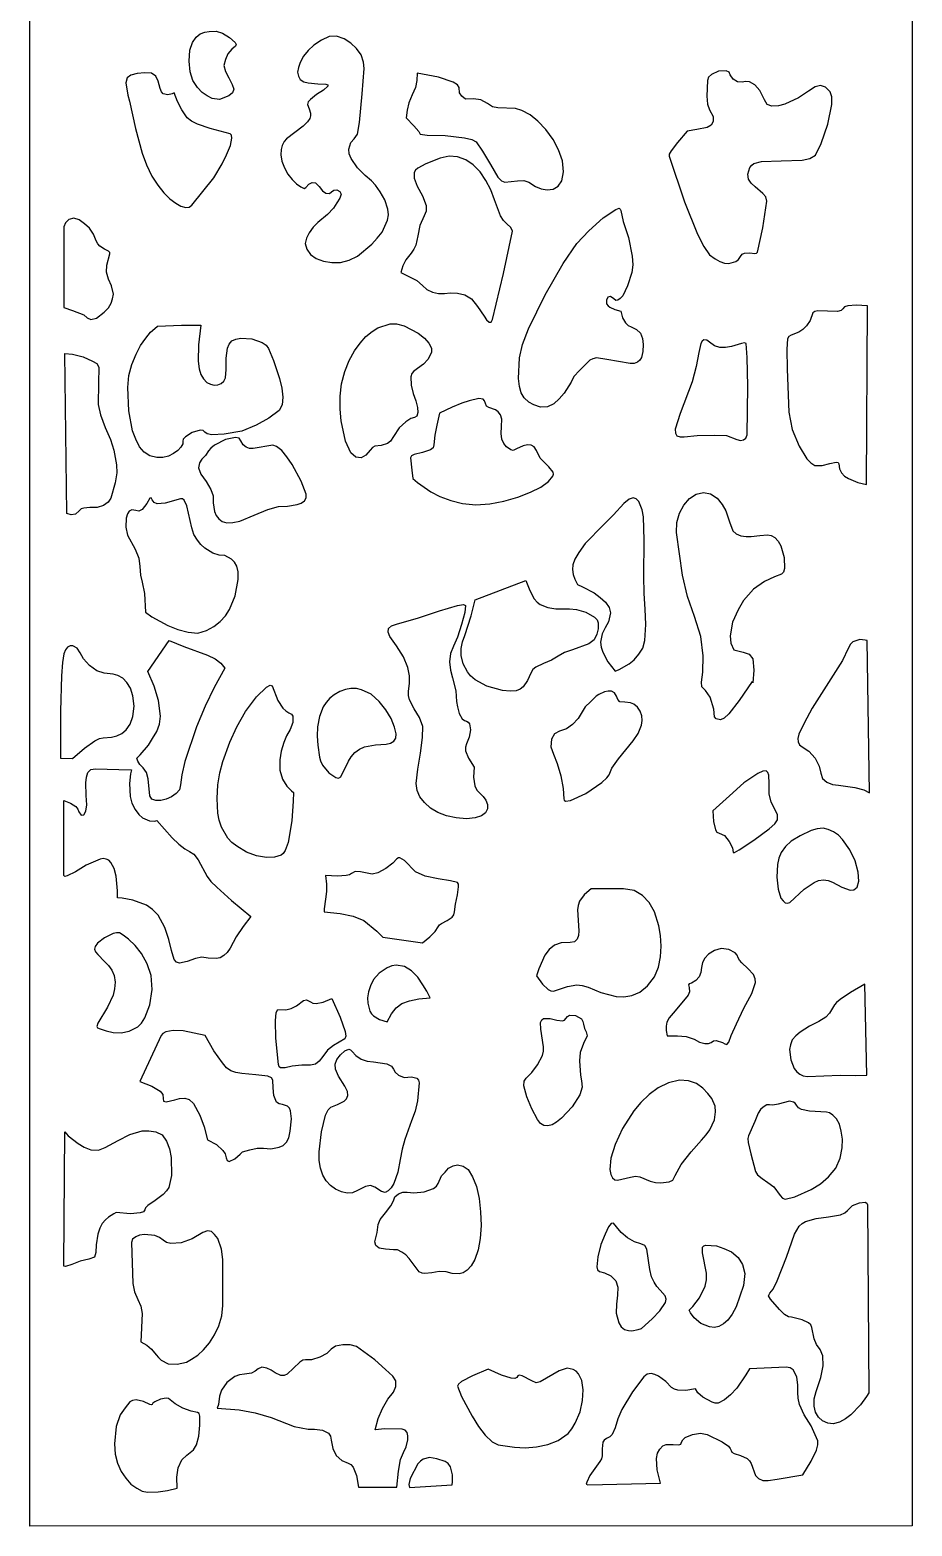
# Model space of a CAD drawing. Extents: x 2.77 to 3.61, y 2.85 to 5.4.
# Drawn here: x 2.766 to 3.609, y 2.846 to 4.277 of the extents above; entities that cross this region are included whole.
import ezdxf

# ---------------------------------------------------------------- set-up
doc = ezdxf.new("R2010")
doc.units = 0
doc.layers.get('0').update_dxf_attribs({"linetype": 'CONTINUOUS'})

msp = doc.modelspace()

# ---------------------------------------------------------------- linework, layer by layer
at = {"color": 142}
for points in [[(3.6091, 2.84619), (2.7659, 2.84603), (2.7659, 5.40397), (3.6091, 5.40397), (3.6091, 2.84619)], [(2.9471, 4.21029), (2.93994, 4.21121), (2.93528, 4.21349), (2.93067, 4.21669), (2.92594, 4.22151), (2.92165, 4.22831), (2.91917, 4.23665), (2.91824, 4.2469), (2.91883, 4.25722), (2.92133, 4.2646), (2.92475, 4.26975), (2.92876, 4.27294), (2.93317, 4.27458), (2.93718, 4.27522), (2.94396, 4.27556), (2.94988, 4.2736), (2.95671, 4.26942), (2.96197, 4.2646), (2.96289, 4.26269), (2.96229, 4.26107), (2.95888, 4.25814), (2.95514, 4.25369), (2.95269, 4.24854), (2.95139, 4.24274), (2.95296, 4.23699), (2.95611, 4.23085), (2.95921, 4.22439), (2.96072, 4.21994), (2.95947, 4.21636), (2.95611, 4.21349), (2.9471, 4.21029)], [(3.05593, 4.10612), (3.0504, 4.10032), (3.04107, 4.09256), (3.03674, 4.08811), (3.03267, 4.08263), (3.03022, 4.07747), (3.02897, 4.07232), (3.03054, 4.06717), (3.03396, 4.06207), (3.0395, 4.05821), (3.04665, 4.05561), (3.05442, 4.05431), (3.06282, 4.05431), (3.07118, 4.05658), (3.07894, 4.06044), (3.09261, 4.07167), (3.09782, 4.07747), (3.10249, 4.08328), (3.10775, 4.09483), (3.10872, 4.09999), (3.10807, 4.10514), (3.10499, 4.11415), (3.10064, 4.12185), (3.09631, 4.12825), (3.09229, 4.13249), (3.08637, 4.13758), (3.07894, 4.14469), (3.07303, 4.15365), (3.07118, 4.15821), (3.07086, 4.16271), (3.07275, 4.16911), (3.07585, 4.17264), (3.07894, 4.17714), (3.08078, 4.1881), (3.08356, 4.21544), (3.08544, 4.23986), (3.08479, 4.24593), (3.08236, 4.25271), (3.07796, 4.25885), (3.07275, 4.26394), (3.06625, 4.26818), (3.05903, 4.27072), (3.05192, 4.2704), (3.04449, 4.26687), (3.03737, 4.26204), (3.03174, 4.25689), (3.02746, 4.25142), (3.02436, 4.24567), (3.02246, 4.24083), (3.02154, 4.23633), (3.02246, 4.23247), (3.02436, 4.22922), (3.02772, 4.227), (3.03174, 4.22601), (3.04107, 4.22504), (3.04883, 4.22478), (3.05067, 4.22407), (3.05067, 4.22282), (3.04665, 4.21897), (3.03982, 4.21479), (3.03396, 4.21029), (3.03174, 4.20801), (3.03114, 4.20546), (3.03267, 4.20128), (3.03424, 4.1971), (3.03424, 4.1945), (3.03331, 4.19194), (3.03114, 4.18875), (3.02713, 4.18457), (3.01129, 4.17264), (3.00879, 4.17008), (3.00694, 4.16624), (3.00603, 4.16238), (3.00569, 4.15722), (3.00663, 4.1511), (3.00911, 4.14469), (3.01253, 4.13889), (3.01654, 4.13374), (3.02061, 4.12956), (3.02496, 4.12668), (3.02806, 4.12506), (3.02957, 4.12603), (3.03239, 4.12924), (3.03581, 4.13086), (3.0389, 4.13053), (3.04232, 4.12701), (3.04542, 4.12283), (3.04883, 4.12056), (3.05225, 4.12022), (3.0541, 4.12185), (3.05632, 4.12343), (3.05935, 4.12375), (3.06213, 4.12218), (3.06342, 4.11957), (3.06213, 4.11572), (3.05935, 4.11122), (3.05593, 4.10612)], [(2.86111, 4.20865), (2.86669, 4.18229), (2.87321, 4.15886), (2.87722, 4.14757), (2.88254, 4.13693), (2.88813, 4.12825), (2.89404, 4.12088), (2.89958, 4.11507), (2.90522, 4.11094), (2.91015, 4.10801), (2.91482, 4.10672), (2.91824, 4.10704), (2.92074, 4.109), (2.94179, 4.13536), (2.9496, 4.14854), (2.95389, 4.15722), (2.95763, 4.16624), (2.95888, 4.17329), (2.95856, 4.17589), (2.95731, 4.17746), (2.93804, 4.18229), (2.92594, 4.18647), (2.92042, 4.18935), (2.91635, 4.1926), (2.91108, 4.20031), (2.90707, 4.20833), (2.90365, 4.21636), (2.90181, 4.21544), (2.89779, 4.21446), (2.89339, 4.21571), (2.89154, 4.21733), (2.89031, 4.22054), (2.88846, 4.22765), (2.88629, 4.23247), (2.88222, 4.23535), (2.87571, 4.23568), (2.86828, 4.23503), (2.86242, 4.2334), (2.859, 4.23085), (2.85769, 4.22601), (2.8596, 4.21414), (2.86111, 4.20865)], [(3.13878, 4.17686), (3.14561, 4.17617), (3.16265, 4.17557), (3.18132, 4.17361), (3.18842, 4.17204), (3.19249, 4.16976), (3.19862, 4.16075), (3.20611, 4.14789), (3.21326, 4.13601), (3.21669, 4.13249), (3.21978, 4.13118), (3.23188, 4.13249), (3.23807, 4.13276), (3.24274, 4.13118), (3.24924, 4.12701), (3.2545, 4.12472), (3.26036, 4.12375), (3.266, 4.1244), (3.27094, 4.12728), (3.27436, 4.13249), (3.27588, 4.14085), (3.27501, 4.15142), (3.27126, 4.16206), (3.266, 4.17204), (3.25917, 4.18132), (3.25142, 4.18935), (3.24393, 4.19547), (3.23622, 4.19965), (3.22999, 4.20161), (3.21326, 4.20226), (3.20796, 4.20318), (3.20335, 4.20638), (3.19683, 4.20996), (3.19, 4.21089), (3.18218, 4.21061), (3.17882, 4.21317), (3.17665, 4.21636), (3.17632, 4.22151), (3.17475, 4.22407), (3.17046, 4.22667), (3.15647, 4.2315), (3.13601, 4.23535), (3.13569, 4.22831), (3.1345, 4.22151), (3.13135, 4.21446), (3.12793, 4.20703), (3.12636, 4.19997), (3.12543, 4.1926), (3.13286, 4.18485), (3.13758, 4.17942), (3.13878, 4.17686)], [(3.37701, 4.15593), (3.39165, 4.11219), (3.40408, 4.08132), (3.40994, 4.06944), (3.41553, 4.06174), (3.42079, 4.05783), (3.4254, 4.05528), (3.42979, 4.05371), (3.43381, 4.05339), (3.44065, 4.05528), (3.44314, 4.05724), (3.44499, 4.06011), (3.44683, 4.06233), (3.44906, 4.06332), (3.454, 4.06364), (3.45865, 4.06304), (3.4605, 4.06332), (3.46143, 4.06429), (3.46642, 4.08746), (3.47043, 4.11285), (3.46918, 4.11703), (3.46642, 4.12022), (3.45899, 4.12668), (3.45518, 4.13021), (3.45275, 4.13406), (3.45215, 4.13889), (3.454, 4.14501), (3.45583, 4.14725), (3.45801, 4.14887), (3.46517, 4.15076), (3.48406, 4.15142), (3.5039, 4.15207), (3.51139, 4.15365), (3.51693, 4.1569), (3.52225, 4.16813), (3.52843, 4.18647), (3.53244, 4.20546), (3.53244, 4.21283), (3.53093, 4.21733), (3.52626, 4.22185), (3.5216, 4.22347), (3.5166, 4.22217), (3.5101, 4.21799), (3.50049, 4.21186), (3.48747, 4.20578), (3.48128, 4.20415), (3.4751, 4.20383), (3.47071, 4.20546), (3.46793, 4.20996), (3.4636, 4.21864), (3.45865, 4.22407), (3.45367, 4.227), (3.44997, 4.22732), (3.44656, 4.22667), (3.44217, 4.227), (3.43815, 4.22954), (3.43533, 4.23372), (3.43414, 4.23633), (3.43132, 4.23757), (3.42421, 4.23725), (3.41737, 4.23406), (3.41461, 4.2315), (3.41368, 4.22831), (3.41303, 4.21317), (3.41368, 4.20578), (3.41553, 4.20031), (3.41889, 4.1939), (3.41889, 4.18907), (3.4171, 4.18549), (3.41336, 4.18326), (3.40343, 4.18132), (3.39415, 4.17974), (3.38482, 4.16911), (3.3789, 4.16108), (3.37701, 4.15788), (3.37701, 4.15593)], [(3.1205, 4.04465), (3.12885, 4.04053), (3.13569, 4.03694), (3.141, 4.03244), (3.14529, 4.0286), (3.15061, 4.02604), (3.15647, 4.02474), (3.16206, 4.02474), (3.16764, 4.02539), (3.17449, 4.02507), (3.18158, 4.02349), (3.18782, 4.01964), (3.19368, 4.01221), (3.19993, 4.00288), (3.20242, 3.99935), (3.20486, 3.99713), (3.20676, 3.99713), (3.20796, 3.99968), (3.21853, 4.04372), (3.22721, 4.08421), (3.22569, 4.08778), (3.22163, 4.09131), (3.21853, 4.09451), (3.21576, 4.09901), (3.20985, 4.11415), (3.20643, 4.12375), (3.20176, 4.13276), (3.19618, 4.14085), (3.18967, 4.14757), (3.18251, 4.1524), (3.17475, 4.15528), (3.16672, 4.15593), (3.15804, 4.15403), (3.14438, 4.14854), (3.13661, 4.14437), (3.1345, 4.14242), (3.13319, 4.14046), (3.13319, 4.13504), (3.13601, 4.12728), (3.14128, 4.118), (3.14469, 4.10867), (3.14469, 4.10351), (3.14279, 4.09901), (3.13851, 4.08968), (3.13661, 4.07975), (3.13476, 4.07075), (3.13286, 4.06689), (3.13037, 4.06332), (3.12517, 4.05692), (3.12235, 4.05111), (3.1205, 4.04465)], [(3.28581, 3.94536), (3.28336, 3.93989), (3.27653, 3.92925), (3.27186, 3.92378), (3.2666, 3.919), (3.26074, 3.91639), (3.25385, 3.91607), (3.24767, 3.91803), (3.24274, 3.92057), (3.23839, 3.92475), (3.23557, 3.92958), (3.23372, 3.93571), (3.23281, 3.94342), (3.23372, 3.963), (3.23682, 3.97586), (3.2424, 3.991), (3.25825, 4.02349), (3.27561, 4.05339), (3.28863, 4.07232), (3.30012, 4.08458), (3.31375, 4.09711), (3.3259, 4.10482), (3.32926, 4.10612), (3.33018, 4.10514), (3.33083, 4.10385), (3.33301, 4.09353), (3.33794, 4.07813), (3.34169, 4.06044), (3.34233, 4.05208), (3.34136, 4.04465), (3.33703, 4.03185), (3.33268, 4.02251), (3.33018, 4.01992), (3.32801, 4.01828), (3.3259, 4.01801), (3.324, 4.01964), (3.3209, 4.02186), (3.31842, 4.02121), (3.31689, 4.01828), (3.31717, 4.01481), (3.31868, 4.01286), (3.32026, 4.01156), (3.32493, 4.00933), (3.33083, 4.00771), (3.33242, 4.00125), (3.33518, 3.99647), (3.33763, 3.99419), (3.34044, 3.99289), (3.34571, 3.99035), (3.34944, 3.98682), (3.35129, 3.98167), (3.35194, 3.97586), (3.35161, 3.96913), (3.35038, 3.96332), (3.34885, 3.96078), (3.34663, 3.95882), (3.34353, 3.95785), (3.33951, 3.95785), (3.31749, 3.96143), (3.30757, 3.963), (3.30382, 3.96208), (3.30106, 3.96078), (3.29113, 3.95111), (3.28581, 3.94536)], [(2.79844, 4.01124), (2.80658, 4.00836), (2.81739, 4.00418), (2.82053, 4.00125), (2.82422, 3.99968), (2.82954, 4.00097), (2.83697, 4.00672), (2.84099, 4.0109), (2.84347, 4.0154), (2.84467, 4.01964), (2.84565, 4.02408), (2.84375, 4.03185), (2.84099, 4.03825), (2.83914, 4.04503), (2.83946, 4.05176), (2.84224, 4.06267), (2.84224, 4.06396), (2.84099, 4.06526), (2.83724, 4.06689), (2.83263, 4.06976), (2.83074, 4.072), (2.82921, 4.07493), (2.82671, 4.08132), (2.82269, 4.08713), (2.81803, 4.09131), (2.8131, 4.09517), (2.80778, 4.09679), (2.80317, 4.09549), (2.80003, 4.09229), (2.79844, 4.08843), (2.79818, 4.04856), (2.79844, 4.01124)], [(3.56565, 3.84212), (3.56662, 4.01286), (3.55572, 4.01351), (3.54769, 4.01286), (3.5446, 4.01188), (3.54303, 4.00993), (3.54118, 4.00836), (3.53776, 4.00738), (3.52815, 4.00771), (3.5191, 4.00803), (3.516, 4.00738), (3.51421, 4.00608), (3.51172, 3.99869), (3.50831, 3.99387), (3.50456, 3.99035), (3.50082, 3.98779), (3.49365, 3.98486), (3.49121, 3.98361), (3.48996, 3.98133), (3.48936, 3.97136), (3.48964, 3.95242), (3.49121, 3.91124), (3.49463, 3.89453), (3.50114, 3.87879), (3.50857, 3.86654), (3.51232, 3.86268), (3.516, 3.86014), (3.52317, 3.86014), (3.53065, 3.86203), (3.53651, 3.86333), (3.53836, 3.86301), (3.53896, 3.86176), (3.53961, 3.85693), (3.54178, 3.85308), (3.5446, 3.84983), (3.54829, 3.8476), (3.55729, 3.84403), (3.56565, 3.84212)], [(2.912, 3.88331), (2.912, 3.88103), (2.91015, 3.87782), (2.90739, 3.87462), (2.903, 3.87169), (2.89839, 3.86914), (2.89279, 3.86783), (2.88721, 3.86783), (2.88064, 3.86947), (2.87511, 3.87299), (2.87071, 3.87815), (2.86703, 3.88519), (2.86393, 3.89324), (2.86051, 3.91254), (2.8596, 3.93474), (2.86051, 3.94629), (2.86328, 3.9566), (2.86735, 3.96653), (2.87169, 3.97488), (2.87663, 3.98199), (2.88103, 3.98779), (2.88536, 3.99132), (2.88786, 3.99328), (2.91081, 3.99451), (2.92936, 3.99451), (2.92692, 3.97558), (2.9266, 3.95979), (2.92751, 3.95275), (2.92936, 3.94726), (2.93186, 3.94308), (2.93494, 3.93956), (2.93838, 3.93793), (2.94211, 3.93696), (2.94547, 3.93728), (2.94862, 3.93858), (2.95111, 3.94081), (2.95269, 3.94407), (2.95361, 3.9521), (2.95361, 3.96268), (2.95481, 3.97233), (2.95637, 3.97618), (2.95888, 3.97944), (2.96263, 3.98101), (2.96756, 3.98199), (2.97808, 3.98133), (2.98801, 3.97781), (2.99175, 3.97526), (2.99393, 3.972), (2.99858, 3.96044), (3.0045, 3.94342), (3.00663, 3.93408), (3.0076, 3.9254), (3.00694, 3.91803), (3.00418, 3.91287), (2.99419, 3.90543), (2.98215, 3.89871), (2.96847, 3.8929), (2.95171, 3.89003), (2.93967, 3.88938), (2.93528, 3.89035), (2.93317, 3.89199), (2.93153, 3.89356), (2.92876, 3.89388), (2.92101, 3.89165), (2.9145, 3.88743), (2.91233, 3.88519), (2.912, 3.88331)], [(3.13351, 3.90608), (3.1301, 3.90511), (3.12517, 3.90192), (3.11893, 3.89615), (3.11333, 3.88781), (3.11057, 3.88357), (3.10775, 3.88135), (3.10157, 3.87944), (3.09571, 3.87879), (3.09321, 3.8775), (3.09099, 3.87494), (3.08697, 3.87011), (3.08236, 3.86751), (3.07736, 3.86817), (3.07275, 3.87235), (3.06743, 3.88357), (3.06342, 3.90289), (3.06244, 3.91417), (3.06244, 3.92638), (3.06375, 3.93826), (3.06685, 3.95014), (3.07118, 3.96044), (3.07617, 3.96978), (3.08171, 3.97715), (3.08697, 3.98361), (3.09289, 3.98844), (3.09847, 3.99192), (3.11025, 3.9955), (3.11643, 3.9955), (3.12358, 3.99387), (3.13693, 3.98682), (3.14312, 3.98199), (3.14719, 3.97715), (3.14962, 3.97233), (3.14962, 3.96815), (3.14621, 3.96143), (3.14219, 3.95692), (3.13286, 3.95047), (3.13108, 3.94824), (3.1301, 3.94499), (3.13037, 3.93696), (3.13226, 3.92893), (3.13476, 3.92188), (3.13629, 3.91575), (3.13661, 3.91092), (3.13569, 3.90739), (3.13351, 3.90608)], [(3.43164, 3.88872), (3.44157, 3.88488), (3.44499, 3.88422), (3.44808, 3.88456), (3.45025, 3.88618), (3.4515, 3.88938), (3.45215, 3.93604), (3.4515, 3.96332), (3.45057, 3.97683), (3.44906, 3.97749), (3.44596, 3.97683), (3.43664, 3.97396), (3.43072, 3.97299), (3.4254, 3.97299), (3.42019, 3.97461), (3.41553, 3.97814), (3.41303, 3.98008), (3.40994, 3.98036), (3.40836, 3.97911), (3.40717, 3.97683), (3.40528, 3.96815), (3.40278, 3.95497), (3.39876, 3.94015), (3.38732, 3.90994), (3.38265, 3.89486), (3.38292, 3.891), (3.38422, 3.8884), (3.38732, 3.88743), (3.39133, 3.88743), (3.40375, 3.88872), (3.42051, 3.88906), (3.43164, 3.88872)], [(2.80126, 3.81413), (2.79937, 3.96718), (2.80658, 3.96653), (2.81679, 3.96397), (2.82579, 3.95979), (2.82981, 3.95757), (2.83165, 3.95432), (2.83132, 3.93892), (2.83106, 3.91862), (2.83322, 3.90869), (2.83783, 3.89649), (2.84283, 3.88488), (2.84597, 3.87494), (2.84874, 3.86079), (2.84907, 3.85308), (2.8475, 3.84375), (2.84315, 3.82894), (2.84065, 3.82508), (2.83632, 3.82189), (2.83014, 3.81993), (2.82329, 3.81993), (2.81739, 3.81928), (2.81489, 3.81863), (2.8131, 3.81674), (2.80931, 3.81353), (2.80528, 3.81315), (2.80126, 3.81413)], [(3.132, 3.84787), (3.13629, 3.84403), (3.14903, 3.83507), (3.15771, 3.83057), (3.16824, 3.82671), (3.17942, 3.82379), (3.19211, 3.82249), (3.20551, 3.82346), (3.21886, 3.82607), (3.23221, 3.82992), (3.24425, 3.83469), (3.25424, 3.83951), (3.26167, 3.845), (3.26568, 3.84983), (3.26628, 3.85178), (3.266, 3.85368), (3.26193, 3.85883), (3.25765, 3.86301), (3.25358, 3.86719), (3.25017, 3.87462), (3.24799, 3.87815), (3.2449, 3.87972), (3.24149, 3.88004), (3.23742, 3.87907), (3.2309, 3.87619), (3.22781, 3.87462), (3.22569, 3.87522), (3.22131, 3.87815), (3.21886, 3.88135), (3.21696, 3.88519), (3.21636, 3.89068), (3.21669, 3.8974), (3.21696, 3.90451), (3.21576, 3.90869), (3.21354, 3.91157), (3.21078, 3.91351), (3.20454, 3.91575), (3.20242, 3.91704), (3.20144, 3.9196), (3.20053, 3.92215), (3.199, 3.92344), (3.19493, 3.9241), (3.1856, 3.92215), (3.17882, 3.91992), (3.16949, 3.91607), (3.15744, 3.91026), (3.15494, 3.89871), (3.15306, 3.88906), (3.15213, 3.88004), (3.15121, 3.87717), (3.14871, 3.87522), (3.141, 3.87267), (3.13319, 3.87071), (3.13075, 3.86947), (3.12978, 3.86751), (3.13108, 3.85563), (3.132, 3.84787)], [(2.93653, 3.87424), (2.93375, 3.86979), (2.93033, 3.86626), (2.92785, 3.86268), (2.92692, 3.85792), (2.92936, 3.85178), (2.93435, 3.84472), (2.93896, 3.83729), (2.94119, 3.83117), (2.94119, 3.82443), (2.94239, 3.81608), (2.94396, 3.81222), (2.94646, 3.80903), (2.9496, 3.80675), (2.95421, 3.80544), (2.95979, 3.80578), (2.96664, 3.80707), (2.98025, 3.81256), (2.99328, 3.81799), (3.00353, 3.8209), (3.01221, 3.82124), (3.02121, 3.82281), (3.02522, 3.82411), (3.02838, 3.82633), (3.02989, 3.82926), (3.02989, 3.83279), (3.02522, 3.84532), (3.01654, 3.86106), (3.01161, 3.86849), (3.00663, 3.87462), (3.00168, 3.87847), (2.99799, 3.87972), (2.97933, 3.87651), (2.97564, 3.87651), (2.97254, 3.87782), (2.96972, 3.88004), (2.96756, 3.8839), (2.96604, 3.88618), (2.96229, 3.88683), (2.95269, 3.88488), (2.94239, 3.87972), (2.93869, 3.87685), (2.93653, 3.87424)], [(3.45617, 3.6536), (3.4439, 3.63536), (3.43392, 3.62278), (3.42947, 3.61865), (3.426, 3.61708), (3.42193, 3.61778), (3.42031, 3.61968), (3.41954, 3.62722), (3.41624, 3.63878), (3.41178, 3.64486), (3.40821, 3.64854), (3.40767, 3.653), (3.40907, 3.66265), (3.40929, 3.67811), (3.40707, 3.69678), (3.40121, 3.71582), (3.39438, 3.73497), (3.3896, 3.75515), (3.38396, 3.79601), (3.38422, 3.80572), (3.38667, 3.81467), (3.3909, 3.82238), (3.39643, 3.8285), (3.40278, 3.83263), (3.40961, 3.83436), (3.41644, 3.83322), (3.42275, 3.82894), (3.42774, 3.82292), (3.43093, 3.81694), (3.43457, 3.80615), (3.43793, 3.79775), (3.44086, 3.79486), (3.44536, 3.79303), (3.45057, 3.79226), (3.45529, 3.79226), (3.46371, 3.79335), (3.47103, 3.79383), (3.4745, 3.79308), (3.47792, 3.79124), (3.48113, 3.78792), (3.48367, 3.78331), (3.48682, 3.77214), (3.48719, 3.76178), (3.48622, 3.75814), (3.48443, 3.75624), (3.47775, 3.75375), (3.46804, 3.74929), (3.45742, 3.74203), (3.44803, 3.73107), (3.44276, 3.72206), (3.4375, 3.71035), (3.43522, 3.69715), (3.43599, 3.69043), (3.43864, 3.68381), (3.4476, 3.68153), (3.4535, 3.6799), (3.45676, 3.6754), (3.45774, 3.66439), (3.45692, 3.65224), (3.45617, 3.6536)], [(2.87636, 3.71994), (2.88254, 3.71544), (2.89779, 3.70708), (2.90739, 3.70324), (2.91699, 3.70068), (2.92626, 3.69997), (2.93468, 3.70226), (2.94179, 3.70611), (2.94769, 3.71094), (2.95269, 3.71642), (2.95671, 3.7225), (2.96197, 3.73568), (2.96506, 3.75114), (2.96506, 3.75851), (2.96382, 3.764), (2.96132, 3.76785), (2.95856, 3.77072), (2.95204, 3.77399), (2.94678, 3.77458), (2.94086, 3.77621), (2.93317, 3.78103), (2.92936, 3.78456), (2.92594, 3.78874), (2.92253, 3.79422), (2.92074, 3.80062), (2.91575, 3.82156), (2.91325, 3.82699), (2.91174, 3.82829), (2.90983, 3.82829), (2.89529, 3.82411), (2.88753, 3.82346), (2.88471, 3.82476), (2.88286, 3.82731), (2.88194, 3.82926), (2.88064, 3.82894), (2.87761, 3.82379), (2.87543, 3.8209), (2.87321, 3.81799), (2.87011, 3.8164), (2.86703, 3.81706), (2.86328, 3.81765), (2.86079, 3.8164), (2.85926, 3.81381), (2.85801, 3.80994), (2.85769, 3.80132), (2.85926, 3.79357), (2.86643, 3.78006), (2.86985, 3.77171), (2.8711, 3.76367), (2.87169, 3.75532), (2.87321, 3.74858), (2.87543, 3.73763), (2.87636, 3.71994)], [(3.28922, 3.74631), (3.29422, 3.74408), (3.30539, 3.73828), (3.31099, 3.73406), (3.31597, 3.7296), (3.31967, 3.72444), (3.3209, 3.71929), (3.31901, 3.71061), (3.3156, 3.70481), (3.31287, 3.69906), (3.31125, 3.69135), (3.3119, 3.68653), (3.31347, 3.68169), (3.31842, 3.67236), (3.32519, 3.66336), (3.32926, 3.66499), (3.3386, 3.67042), (3.34353, 3.67432), (3.34787, 3.67974), (3.35161, 3.68554), (3.35379, 3.69293), (3.35471, 3.70806), (3.35406, 3.72282), (3.35314, 3.73763), (3.35286, 3.75435), (3.35314, 3.78874), (3.35226, 3.81093), (3.35097, 3.81765), (3.34787, 3.82574), (3.34543, 3.82829), (3.34261, 3.82926), (3.3386, 3.82796), (3.33361, 3.82379), (3.32368, 3.81288), (3.31407, 3.80354), (3.29671, 3.78554), (3.29053, 3.77686), (3.28678, 3.77046), (3.28489, 3.76525), (3.28461, 3.76079), (3.28521, 3.75597), (3.28678, 3.75146), (3.28922, 3.74631)], [(3.19151, 3.73182), (3.2399, 3.75017), (3.24365, 3.7405), (3.24799, 3.73281), (3.25076, 3.7296), (3.25358, 3.72732), (3.26107, 3.72444), (3.26844, 3.72314), (3.28153, 3.72314), (3.28831, 3.7225), (3.29731, 3.71994), (3.30567, 3.71511), (3.30817, 3.71257), (3.30908, 3.70964), (3.30908, 3.70389), (3.30789, 3.69874), (3.30539, 3.69358), (3.30012, 3.68972), (3.28461, 3.68392), (3.27686, 3.68137), (3.27067, 3.67785), (3.26443, 3.67393), (3.25667, 3.67074), (3.24957, 3.66721), (3.24675, 3.66499), (3.24463, 3.66174), (3.24149, 3.65468), (3.23742, 3.64854), (3.23465, 3.64632), (3.23062, 3.64469), (3.22504, 3.64437), (3.21756, 3.64501), (3.20275, 3.64919), (3.19151, 3.65533), (3.18718, 3.65918), (3.18408, 3.66271), (3.18007, 3.67042), (3.17817, 3.67844), (3.17817, 3.68522), (3.17942, 3.69162), (3.18158, 3.69775), (3.1875, 3.71642), (3.19151, 3.73182)], [(3.18218, 3.72635), (3.18158, 3.71962), (3.1785, 3.70806), (3.17475, 3.69586), (3.17074, 3.6875), (3.16797, 3.68039), (3.16704, 3.67236), (3.16797, 3.66433), (3.16982, 3.65722), (3.1729, 3.64469), (3.17356, 3.63439), (3.17449, 3.62929), (3.17632, 3.62315), (3.1791, 3.618), (3.18132, 3.61643), (3.18317, 3.61578), (3.18468, 3.61481), (3.18593, 3.61322), (3.1869, 3.60742), (3.1856, 3.60032), (3.18317, 3.59392), (3.18218, 3.59099), (3.18218, 3.58746), (3.185, 3.5804), (3.1906, 3.57172), (3.19, 3.56207), (3.19119, 3.55371), (3.19308, 3.54986), (3.1959, 3.54693), (3.199, 3.54372), (3.20176, 3.54021), (3.20335, 3.53603), (3.20335, 3.53185), (3.20144, 3.528), (3.19743, 3.52507), (3.19151, 3.52317), (3.18317, 3.52219), (3.17324, 3.52317), (3.16422, 3.52507), (3.15588, 3.52832), (3.14871, 3.5325), (3.14312, 3.53797), (3.13851, 3.5434), (3.13601, 3.54953), (3.1351, 3.55599), (3.13661, 3.56976), (3.13911, 3.58524), (3.14128, 3.60004), (3.1416, 3.61062), (3.13818, 3.61931), (3.13319, 3.62733), (3.12885, 3.63601), (3.12765, 3.64019), (3.12765, 3.64437), (3.12858, 3.65181), (3.12858, 3.65918), (3.12701, 3.66689), (3.12299, 3.67719), (3.11615, 3.68778), (3.10992, 3.69678), (3.1084, 3.70068), (3.10872, 3.70421), (3.11149, 3.70676), (3.11735, 3.70865), (3.13629, 3.71414), (3.15744, 3.72125), (3.17475, 3.72635), (3.18039, 3.72732), (3.18218, 3.72635)], [(2.868, 3.5804), (2.87142, 3.58361), (2.87912, 3.59261), (2.88314, 3.59907), (2.88721, 3.60579), (2.88965, 3.61285), (2.89063, 3.62061), (2.88878, 3.63536), (2.88471, 3.64919), (2.87853, 3.66303), (2.89899, 3.69293), (2.91292, 3.68712), (2.9356, 3.67876), (2.94303, 3.67524), (2.94829, 3.67106), (2.95204, 3.66624), (2.94211, 3.64794), (2.93343, 3.62993), (2.92503, 3.61029), (2.9139, 3.57721), (2.91108, 3.56435), (2.90983, 3.55469), (2.9089, 3.55018), (2.90582, 3.54665), (2.90115, 3.5434), (2.89615, 3.54118), (2.89094, 3.53988), (2.88629, 3.53988), (2.88254, 3.54118), (2.88064, 3.54438), (2.87885, 3.56049), (2.87722, 3.56657), (2.87414, 3.57107), (2.8711, 3.57428), (2.86919, 3.57753), (2.868, 3.5804)], [(3.56842, 3.54731), (3.56629, 3.69293), (3.56413, 3.69325), (3.55914, 3.6939), (3.55263, 3.69162), (3.55018, 3.6894), (3.54796, 3.68522), (3.54269, 3.67367), (3.53375, 3.65983), (3.51351, 3.62799), (3.50581, 3.61382), (3.50082, 3.60325), (3.49989, 3.59907), (3.50017, 3.59581), (3.50146, 3.59293), (3.5039, 3.59131), (3.51042, 3.58686), (3.51633, 3.5804), (3.5204, 3.57269), (3.52192, 3.56592), (3.52349, 3.56076), (3.5275, 3.55724), (3.5331, 3.55501), (3.53868, 3.55436), (3.55447, 3.5524), (3.56288, 3.55018), (3.56842, 3.54731)], [(2.80658, 3.58008), (2.81803, 3.58974), (2.82796, 3.59679), (2.83231, 3.59907), (2.83604, 3.59967), (2.84375, 3.60032), (2.84907, 3.60161), (2.85368, 3.60389), (2.85801, 3.60742), (2.86176, 3.61285), (2.86421, 3.62028), (2.8655, 3.62993), (2.86421, 3.63986), (2.86208, 3.64729), (2.85867, 3.65278), (2.8546, 3.6569), (2.84999, 3.6595), (2.84532, 3.66075), (2.83697, 3.66174), (2.82981, 3.66368), (2.82269, 3.66883), (2.81711, 3.67524), (2.81396, 3.68104), (2.81119, 3.68554), (2.80686, 3.68778), (2.80436, 3.68778), (2.80186, 3.68653), (2.80003, 3.68392), (2.79818, 3.68007), (2.79693, 3.67171), (2.79596, 3.65918), (2.79508, 3.62511), (2.79508, 3.5804), (2.80658, 3.58008)], [(3.01779, 3.54758), (3.01753, 3.53922), (3.01622, 3.52029), (3.01286, 3.49968), (3.00971, 3.49197), (3.00792, 3.4891), (3.00603, 3.48747), (2.99978, 3.48557), (2.99208, 3.48525), (2.98247, 3.48682), (2.97282, 3.49035), (2.96354, 3.49615), (2.95888, 3.49968), (2.95514, 3.5039), (2.94894, 3.51449), (2.94678, 3.52094), (2.94547, 3.52767), (2.94488, 3.54183), (2.94547, 3.55469), (2.94738, 3.56625), (2.95019, 3.57721), (2.95697, 3.59549), (2.96382, 3.61029), (2.9719, 3.62478), (2.98247, 3.63889), (2.99208, 3.64822), (2.9955, 3.65018), (2.99729, 3.64953), (3.00293, 3.63536), (3.0076, 3.62799), (3.01036, 3.62543), (3.01346, 3.62381), (3.01594, 3.6225), (3.01719, 3.62061), (3.01719, 3.61447), (3.01471, 3.60775), (3.01129, 3.60161), (3.00851, 3.59521), (3.00603, 3.58713), (3.00478, 3.57878), (3.00478, 3.56885), (3.00722, 3.56011), (3.01161, 3.55339), (3.01594, 3.54921), (3.01779, 3.54758)], [(3.0631, 3.56239), (3.07026, 3.57753), (3.07303, 3.58165), (3.07644, 3.58589), (3.08078, 3.58908), (3.08578, 3.59131), (3.09631, 3.59293), (3.10656, 3.59358), (3.11057, 3.59457), (3.11367, 3.59646), (3.11556, 3.59939), (3.11583, 3.60357), (3.11426, 3.60997), (3.11117, 3.61833), (3.10622, 3.62668), (3.09972, 3.63439), (3.09196, 3.6415), (3.08296, 3.64567), (3.07796, 3.64697), (3.07275, 3.64697), (3.06743, 3.646), (3.06213, 3.64404), (3.05658, 3.64085), (3.05251, 3.63764), (3.0491, 3.63346), (3.04633, 3.62929), (3.04258, 3.62028), (3.04081, 3.61029), (3.04047, 3.60129), (3.04107, 3.59261), (3.04258, 3.58138), (3.04357, 3.57781), (3.04542, 3.57368), (3.0516, 3.56625), (3.05843, 3.56174), (3.06093, 3.56108), (3.0631, 3.56239)], [(3.27621, 3.5415), (3.27653, 3.54021), (3.27778, 3.53922), (3.28271, 3.53988), (3.29731, 3.54665), (3.3125, 3.55692), (3.31749, 3.56142), (3.31967, 3.56435), (3.3221, 3.57075), (3.32835, 3.57975), (3.34261, 3.59679), (3.34728, 3.60389), (3.35038, 3.61193), (3.35097, 3.61643), (3.35064, 3.62093), (3.34912, 3.62511), (3.34663, 3.62896), (3.34326, 3.63183), (3.34011, 3.63314), (3.33453, 3.63379), (3.32992, 3.63411), (3.32801, 3.63633), (3.3265, 3.6396), (3.3246, 3.64274), (3.32183, 3.64437), (3.31868, 3.64437), (3.31526, 3.64372), (3.30974, 3.64117), (3.30724, 3.6396), (3.30165, 3.63411), (3.29671, 3.62929), (3.28988, 3.61833), (3.28461, 3.61253), (3.27869, 3.6084), (3.27219, 3.60612), (3.26725, 3.60357), (3.26443, 3.59842), (3.26383, 3.59131), (3.26628, 3.58425), (3.27001, 3.57525), (3.27344, 3.56337), (3.27561, 3.55117), (3.27621, 3.5415)], [(2.79818, 3.46821), (2.79818, 3.53988), (2.80469, 3.53733), (2.80968, 3.53413), (2.81179, 3.53153), (2.81278, 3.52892), (2.81489, 3.52576), (2.81739, 3.52604), (2.81928, 3.52962), (2.82021, 3.53569), (2.81961, 3.54471), (2.81928, 3.55658), (2.81988, 3.56207), (2.8214, 3.56657), (2.82422, 3.56944), (2.82856, 3.5701), (2.85092, 3.56944), (2.86301, 3.56917), (2.86208, 3.56532), (2.86111, 3.55599), (2.86176, 3.54372), (2.86328, 3.53733), (2.86643, 3.53119), (2.86985, 3.52636), (2.87354, 3.52317), (2.88004, 3.52029), (2.88536, 3.51997), (2.88721, 3.52056), (2.90181, 3.50418), (2.90831, 3.4981), (2.9139, 3.4936), (2.91851, 3.491), (2.92253, 3.48844), (2.9266, 3.48296), (2.93528, 3.46724), (2.93896, 3.4624), (2.94461, 3.45692), (2.95856, 3.44407), (2.97715, 3.42899), (2.96972, 3.41932), (2.96289, 3.40935), (2.95731, 3.39876), (2.95449, 3.39453), (2.95139, 3.39165), (2.94769, 3.38943), (2.94396, 3.38878), (2.93625, 3.38911), (2.93033, 3.39008), (2.9241, 3.38878), (2.91635, 3.38585), (2.9089, 3.38428), (2.90608, 3.38525), (2.90365, 3.38781), (2.90115, 3.39649), (2.89865, 3.40679), (2.89497, 3.41835), (2.88846, 3.43024), (2.88314, 3.43571), (2.87722, 3.43989), (2.86421, 3.44439), (2.854, 3.44635), (2.84967, 3.44667), (2.84967, 3.4534), (2.84842, 3.46756), (2.84657, 3.47493), (2.84315, 3.48042), (2.84125, 3.48264), (2.83882, 3.48361), (2.83604, 3.48426), (2.8329, 3.48361), (2.81961, 3.47786), (2.80931, 3.47174), (2.8016, 3.46783), (2.79937, 3.46724), (2.79818, 3.46821)], [(3.43815, 3.49007), (3.4394, 3.49007), (3.44374, 3.49262), (3.45801, 3.50196), (3.4726, 3.51286), (3.47786, 3.51768), (3.48062, 3.52121), (3.48036, 3.52604), (3.47786, 3.53153), (3.47444, 3.53825), (3.4726, 3.54633), (3.4726, 3.55599), (3.47228, 3.56401), (3.47136, 3.56657), (3.46951, 3.56819), (3.46642, 3.56787), (3.46175, 3.5656), (3.4484, 3.55658), (3.43446, 3.54438), (3.41863, 3.52989), (3.41922, 3.51964), (3.42111, 3.51187), (3.42264, 3.50965), (3.42481, 3.50874), (3.42979, 3.50646), (3.43414, 3.50065), (3.43756, 3.49457), (3.43815, 3.49007)], [(3.49214, 3.44217), (3.50581, 3.45503), (3.5154, 3.46143), (3.51975, 3.46338), (3.52442, 3.46397), (3.52875, 3.46338), (3.5331, 3.46175), (3.5421, 3.45692), (3.54986, 3.45404), (3.55328, 3.45437), (3.55669, 3.45692), (3.55821, 3.46272), (3.55761, 3.4714), (3.55479, 3.48199), (3.54953, 3.49262), (3.54269, 3.50261), (3.53868, 3.50678), (3.53401, 3.50999), (3.52903, 3.51221), (3.52408, 3.51351), (3.5185, 3.51286), (3.51258, 3.51129), (3.50206, 3.50612), (3.49365, 3.50097), (3.48813, 3.49582), (3.48406, 3.49007), (3.48161, 3.4846), (3.48036, 3.47879), (3.47971, 3.46658), (3.48096, 3.45503), (3.48378, 3.44635), (3.48594, 3.44374), (3.48779, 3.44185), (3.48996, 3.44151), (3.49214, 3.44217)], [(3.04699, 3.43349), (3.06244, 3.43186), (3.07488, 3.42925), (3.08512, 3.42512), (3.0975, 3.41482), (3.10314, 3.40901), (3.14128, 3.40386), (3.14811, 3.40935), (3.15338, 3.4145), (3.15614, 3.419), (3.15744, 3.4209), (3.15924, 3.42219), (3.16456, 3.42512), (3.16949, 3.42833), (3.17106, 3.43056), (3.17165, 3.43349), (3.17258, 3.44086), (3.17449, 3.44954), (3.1754, 3.45725), (3.1754, 3.45985), (3.17449, 3.46143), (3.16797, 3.46306), (3.15614, 3.46496), (3.14378, 3.46756), (3.1345, 3.47174), (3.12386, 3.48236), (3.11957, 3.48492), (3.11806, 3.48492), (3.11675, 3.48394), (3.11274, 3.47976), (3.10622, 3.47493), (3.09847, 3.47076), (3.09289, 3.46946), (3.08203, 3.47174), (3.07676, 3.47206), (3.07335, 3.47011), (3.07146, 3.46881), (3.06803, 3.46821), (3.05974, 3.46756), (3.0485, 3.46821), (3.04943, 3.45985), (3.04943, 3.45275), (3.0485, 3.44536), (3.04699, 3.43636), (3.04699, 3.43349)], [(3.26628, 3.35758), (3.27962, 3.36208), (3.28863, 3.36372), (3.29363, 3.36307), (3.29949, 3.36143), (3.31158, 3.35628), (3.32617, 3.35243), (3.33361, 3.35211), (3.34136, 3.3534), (3.34885, 3.35661), (3.35628, 3.36274), (3.36279, 3.3711), (3.36681, 3.38043), (3.36871, 3.39035), (3.36931, 3.40067), (3.36871, 3.41064), (3.36708, 3.41997), (3.36279, 3.43349), (3.35781, 3.44217), (3.35129, 3.44889), (3.34353, 3.45372), (3.33333, 3.45535), (3.30225, 3.45535), (3.30046, 3.45372), (3.29574, 3.44954), (3.29113, 3.44342), (3.28988, 3.43956), (3.28922, 3.43539), (3.29053, 3.41515), (3.29021, 3.41064), (3.28896, 3.40713), (3.28646, 3.40483), (3.28239, 3.40419), (3.27376, 3.40386), (3.26725, 3.40164), (3.26226, 3.39746), (3.25792, 3.39199), (3.25233, 3.37879), (3.25017, 3.37207), (3.25575, 3.36431), (3.26133, 3.35921), (3.26383, 3.35792), (3.26628, 3.35758)], [(2.8329, 3.32156), (2.83882, 3.31967), (2.84532, 3.31803), (2.85308, 3.31771), (2.86079, 3.31933), (2.86893, 3.32351), (2.87261, 3.32704), (2.87571, 3.33188), (2.88064, 3.3444), (2.88286, 3.35921), (2.88163, 3.3724), (2.87793, 3.38363), (2.87261, 3.39361), (2.86643, 3.40132), (2.86019, 3.40713), (2.85493, 3.41097), (2.85151, 3.41319), (2.84874, 3.41319), (2.84532, 3.41254), (2.83724, 3.40836), (2.8304, 3.40326), (2.82824, 3.40033), (2.82764, 3.39779), (2.82856, 3.39518), (2.83074, 3.39264), (2.83724, 3.38585), (2.84099, 3.382), (2.84407, 3.3775), (2.84657, 3.3724), (2.8475, 3.36626), (2.84685, 3.35981), (2.84532, 3.35374), (2.84006, 3.34218), (2.83074, 3.32704), (2.82981, 3.32379), (2.8304, 3.32254), (2.8329, 3.32156)], [(3.37489, 3.31483), (3.38482, 3.31483), (3.39318, 3.31418), (3.40067, 3.31158), (3.40588, 3.30871), (3.41086, 3.30746), (3.41461, 3.30746), (3.4171, 3.30838), (3.41922, 3.31), (3.42171, 3.31033), (3.4279, 3.30838), (3.43012, 3.30707), (3.43197, 3.30647), (3.43381, 3.30871), (3.43631, 3.31515), (3.44125, 3.32639), (3.4484, 3.34119), (3.45583, 3.35536), (3.45958, 3.36594), (3.45925, 3.36947), (3.45768, 3.37332), (3.45215, 3.37912), (3.44624, 3.3846), (3.44407, 3.38715), (3.44282, 3.38943), (3.44185, 3.39199), (3.44006, 3.39426), (3.43381, 3.39746), (3.42671, 3.39844), (3.42019, 3.39649), (3.41461, 3.39296), (3.41086, 3.38911), (3.40869, 3.38493), (3.40776, 3.3801), (3.40717, 3.37528), (3.4056, 3.3711), (3.40246, 3.36757), (3.39817, 3.36529), (3.39594, 3.36464), (3.39535, 3.36372), (3.39594, 3.36111), (3.39626, 3.35693), (3.39501, 3.35374), (3.39225, 3.35015), (3.38081, 3.33637), (3.37701, 3.33188), (3.37457, 3.32801), (3.37392, 3.32417), (3.37392, 3.31993), (3.37489, 3.31483)], [(3.10742, 3.32835), (3.11149, 3.33572), (3.11583, 3.34153), (3.12142, 3.34571), (3.12885, 3.34825), (3.13758, 3.35015), (3.14844, 3.35113), (3.14529, 3.35758), (3.1416, 3.36372), (3.13661, 3.37076), (3.13075, 3.3769), (3.12386, 3.38108), (3.11583, 3.38232), (3.11182, 3.38172), (3.10742, 3.37978), (3.09972, 3.37463), (3.0944, 3.36854), (3.09131, 3.36274), (3.08946, 3.35693), (3.08854, 3.35113), (3.08886, 3.34603), (3.09071, 3.33826), (3.09229, 3.33572), (3.0944, 3.33382), (3.09999, 3.33057), (3.10742, 3.32835)], [(3.56597, 3.27724), (3.56381, 3.36431), (3.55018, 3.35628), (3.54025, 3.34956), (3.53683, 3.34663), (3.53494, 3.3444), (3.53033, 3.33637), (3.52658, 3.33251), (3.52001, 3.32861), (3.51107, 3.32417), (3.50206, 3.31836), (3.49804, 3.31483), (3.49463, 3.31099), (3.49278, 3.30615), (3.49186, 3.30165), (3.49306, 3.29199), (3.49647, 3.28364), (3.49897, 3.28043), (3.50179, 3.27815), (3.50515, 3.27658), (3.50922, 3.27588), (3.54053, 3.27724), (3.55479, 3.27686), (3.56597, 3.27724)], [(3.00293, 3.3399), (3.01036, 3.33957), (3.01563, 3.34088), (3.02061, 3.34343), (3.02746, 3.34858), (3.03022, 3.34924), (3.03396, 3.34728), (3.0364, 3.34603), (3.0395, 3.34571), (3.04633, 3.347), (3.05442, 3.35053), (3.06244, 3.33251), (3.06711, 3.31901), (3.06776, 3.31451), (3.06685, 3.3119), (3.05593, 3.3055), (3.0504, 3.301), (3.04574, 3.29519), (3.04232, 3.29069), (3.0389, 3.28782), (3.03396, 3.28683), (3.02588, 3.28683), (3.01654, 3.28586), (3.00971, 3.28429), (3.00543, 3.28429), (3.00418, 3.28521), (3.00353, 3.28749), (3.00108, 3.31256), (3.00071, 3.32926), (3.00136, 3.33697), (3.00293, 3.3399)], [(3.25694, 3.33154), (3.26318, 3.33154), (3.26969, 3.32992), (3.27501, 3.329), (3.27686, 3.32992), (3.2781, 3.33154), (3.27962, 3.33344), (3.28179, 3.33442), (3.28737, 3.3341), (3.29297, 3.33122), (3.29454, 3.32861), (3.29514, 3.32607), (3.29606, 3.32189), (3.29764, 3.31868), (3.29856, 3.31483), (3.29514, 3.30746), (3.29172, 3.29872), (3.29113, 3.29101), (3.29232, 3.27724), (3.29297, 3.27175), (3.29363, 3.26563), (3.29144, 3.25825), (3.28429, 3.24696), (3.27408, 3.23606), (3.26938, 3.23221), (3.26508, 3.2296), (3.26107, 3.22863), (3.25726, 3.22894), (3.25385, 3.2309), (3.25114, 3.23475), (3.2455, 3.24507), (3.24083, 3.25663), (3.23807, 3.26693), (3.23839, 3.27143), (3.24024, 3.27431), (3.2455, 3.27979), (3.25114, 3.28717), (3.25575, 3.29585), (3.25667, 3.30003), (3.25694, 3.30419), (3.25424, 3.32124), (3.25385, 3.32769), (3.25515, 3.33024), (3.25694, 3.33154)], [(2.89339, 3.25499), (2.89372, 3.25244), (2.89615, 3.25179), (2.90429, 3.25375), (2.9089, 3.25499), (2.9139, 3.25532), (2.91824, 3.25407), (2.92225, 3.25022), (2.92817, 3.23893), (2.93246, 3.22771), (2.9356, 3.21544), (2.94428, 3.21094), (2.95019, 3.20518), (2.95236, 3.20199), (2.95361, 3.19814), (2.95449, 3.19553), (2.95637, 3.19456), (2.96164, 3.19715), (2.9669, 3.20167), (2.96912, 3.20389), (2.97624, 3.20583), (2.98307, 3.20742), (2.98926, 3.20742), (2.9961, 3.20682), (3.00418, 3.20839), (3.00792, 3.21001), (3.01101, 3.21322), (3.01346, 3.21739), (3.01471, 3.22353), (3.01594, 3.2354), (3.01503, 3.24311), (3.01411, 3.24567), (3.01221, 3.24761), (3.00722, 3.24924), (3.00418, 3.24989), (3.00168, 3.25146), (2.99918, 3.2576), (2.99826, 3.26497), (2.99799, 3.27235), (2.99669, 3.27462), (2.99328, 3.27626), (2.98182, 3.2775), (2.96847, 3.27881), (2.96263, 3.27979), (2.9579, 3.28136), (2.95389, 3.28429), (2.94988, 3.28907), (2.94179, 3.30035), (2.93343, 3.31515), (2.91233, 3.31967), (2.90272, 3.31993), (2.89589, 3.31868), (2.89279, 3.31706), (2.89122, 3.31515), (2.8711, 3.27111), (2.88254, 3.2666), (2.89031, 3.26178), (2.89279, 3.25857), (2.89339, 3.25499)], [(3.0535, 3.24664), (3.05974, 3.24924), (3.06625, 3.25244), (3.06836, 3.25472), (3.06961, 3.2576), (3.06933, 3.26144), (3.06685, 3.2666), (3.06093, 3.27626), (3.05811, 3.28299), (3.05751, 3.28782), (3.05935, 3.29232), (3.06282, 3.2965), (3.06685, 3.30035), (3.07086, 3.30197), (3.07243, 3.30132), (3.07394, 3.29969), (3.07736, 3.29585), (3.08236, 3.29264), (3.08822, 3.29069), (3.0944, 3.29004), (3.10715, 3.28814), (3.11149, 3.28586), (3.11333, 3.28299), (3.1149, 3.28011), (3.11833, 3.27724), (3.12358, 3.27496), (3.13075, 3.27561), (3.13569, 3.27431), (3.13726, 3.27235), (3.13786, 3.26981), (3.13629, 3.25276), (3.13417, 3.24278), (3.13075, 3.23346), (3.12418, 3.21576), (3.12175, 3.20649), (3.11985, 3.1965), (3.11768, 3.18457), (3.11367, 3.17367), (3.11117, 3.16949), (3.1084, 3.16661), (3.10531, 3.16499), (3.10189, 3.16596), (3.09571, 3.17014), (3.09131, 3.17176), (3.08669, 3.17079), (3.07894, 3.16694), (3.07428, 3.16465), (3.06901, 3.16433), (3.06375, 3.16564), (3.05811, 3.16818), (3.05317, 3.17176), (3.0491, 3.17622), (3.04574, 3.18169), (3.04357, 3.18815), (3.04232, 3.19553), (3.04232, 3.20389), (3.04449, 3.22287), (3.0485, 3.23893), (3.051, 3.24408), (3.0535, 3.24664)], [(3.38043, 3.17686), (3.38265, 3.18138), (3.38851, 3.19168), (3.39785, 3.20389), (3.40776, 3.21517), (3.41237, 3.22), (3.41581, 3.22478), (3.42019, 3.23443), (3.42111, 3.24214), (3.42079, 3.24761), (3.41769, 3.25499), (3.41396, 3.25982), (3.40896, 3.26465), (3.4031, 3.26915), (3.39535, 3.27175), (3.38667, 3.27235), (3.37642, 3.26981), (3.36649, 3.26497), (3.35781, 3.25857), (3.34978, 3.25114), (3.34326, 3.24311), (3.33242, 3.22607), (3.32519, 3.21094), (3.32118, 3.19775), (3.32026, 3.18685), (3.32118, 3.18235), (3.32275, 3.17914), (3.32493, 3.17719), (3.32769, 3.17686), (3.33985, 3.17979), (3.34478, 3.18072), (3.34885, 3.18012), (3.35878, 3.17594), (3.36399, 3.17464), (3.36871, 3.17432), (3.37701, 3.17529), (3.38043, 3.17686)], [(3.48779, 3.15858), (3.49707, 3.16081), (3.51258, 3.16786), (3.5216, 3.17333), (3.52935, 3.18012), (3.53618, 3.18815), (3.54053, 3.19775), (3.54237, 3.20774), (3.54269, 3.21615), (3.54144, 3.22353), (3.53961, 3.23025), (3.53683, 3.2354), (3.53342, 3.23893), (3.53033, 3.24115), (3.52724, 3.24181), (3.51107, 3.24278), (3.50331, 3.24442), (3.50049, 3.24599), (3.49864, 3.24858), (3.4974, 3.25049), (3.49588, 3.25146), (3.49186, 3.25244), (3.48096, 3.24951), (3.47601, 3.24858), (3.47293, 3.24892), (3.47043, 3.24892), (3.46669, 3.24664), (3.46419, 3.24442), (3.46208, 3.24089), (3.45865, 3.23286), (3.45275, 3.21929), (3.45215, 3.21674), (3.45247, 3.21289), (3.45492, 3.20199), (3.45958, 3.18494), (3.46143, 3.18201), (3.46576, 3.1785), (3.47136, 3.17464), (3.47694, 3.17046), (3.48313, 3.16211), (3.48535, 3.1595), (3.48779, 3.15858)], [(2.79818, 3.09586), (2.7991, 3.22287), (2.80246, 3.21929), (2.81213, 3.21192), (2.81771, 3.20839), (2.82422, 3.20583), (2.83132, 3.20551), (2.83783, 3.20806), (2.85026, 3.21479), (2.86143, 3.2206), (2.87321, 3.22385), (2.87944, 3.22385), (2.88629, 3.22287), (2.89214, 3.22), (2.89649, 3.21419), (2.89931, 3.20682), (2.90088, 3.1984), (2.90115, 3.18138), (2.89865, 3.16982), (2.89649, 3.16661), (2.89339, 3.16303), (2.88564, 3.15728), (2.87853, 3.15246), (2.87636, 3.15022), (2.87571, 3.14828), (2.87451, 3.14665), (2.87142, 3.1454), (2.86208, 3.14475), (2.84842, 3.146), (2.84625, 3.14475), (2.84099, 3.1415), (2.83817, 3.13894), (2.83507, 3.13542), (2.83263, 3.13092), (2.83074, 3.12511), (2.82921, 3.11481), (2.82889, 3.10775), (2.82764, 3.10325), (2.82206, 3.10135), (2.81396, 3.09939), (2.80587, 3.09619), (2.80003, 3.09424), (2.79844, 3.09457), (2.79818, 3.09586)], [(3.09879, 3.13444), (3.10064, 3.13926), (3.1059, 3.1454), (3.11083, 3.15213), (3.11333, 3.15696), (3.11458, 3.16081), (3.11806, 3.16368), (3.12235, 3.16531), (3.12636, 3.16531), (3.13286, 3.16465), (3.14279, 3.16564), (3.15181, 3.16883), (3.15462, 3.17111), (3.15614, 3.17367), (3.15924, 3.18104), (3.16265, 3.18457), (3.16607, 3.18815), (3.17046, 3.19038), (3.17475, 3.19135), (3.18007, 3.19006), (3.18468, 3.18685), (3.18901, 3.18012), (3.19282, 3.17079), (3.19526, 3.15918), (3.1965, 3.14665), (3.1971, 3.13346), (3.19618, 3.12093), (3.19433, 3.11003), (3.19119, 3.10101), (3.1875, 3.09489), (3.18381, 3.09071), (3.18007, 3.08817), (3.17632, 3.08718), (3.16949, 3.08751), (3.16363, 3.08914), (3.15713, 3.08942), (3.14996, 3.08817), (3.14344, 3.08751), (3.14068, 3.08783), (3.13786, 3.08914), (3.12825, 3.10194), (3.12517, 3.10547), (3.12142, 3.10807), (3.11735, 3.11003), (3.11333, 3.11029), (3.10562, 3.11068), (3.09972, 3.11193), (3.09663, 3.11421), (3.09571, 3.11774), (3.09782, 3.12674), (3.09879, 3.13444)], [(3.49397, 3.04568), (3.49089, 3.04601), (3.48714, 3.04829), (3.48253, 3.05311), (3.47385, 3.06304), (3.472, 3.06629), (3.47319, 3.06885), (3.47635, 3.07269), (3.48004, 3.0804), (3.48904, 3.10325), (3.49681, 3.12511), (3.50114, 3.13282), (3.5039, 3.13542), (3.50732, 3.13732), (3.51731, 3.14025), (3.52935, 3.14187), (3.54085, 3.14378), (3.54486, 3.1454), (3.54736, 3.14794), (3.55231, 3.15246), (3.55881, 3.15506), (3.56413, 3.15565), (3.56597, 3.15468), (3.56662, 3.1531), (3.56782, 2.97336), (3.56565, 2.96983), (3.55979, 2.96181), (3.55046, 2.95247), (3.54546, 2.94862), (3.53961, 2.94536), (3.53375, 2.94379), (3.52843, 2.94444), (3.52349, 2.94667), (3.51975, 2.95019), (3.51693, 2.95503), (3.5154, 2.96083), (3.5154, 2.96756), (3.51731, 2.97467), (3.52192, 2.98813), (3.52408, 2.9994), (3.52382, 3.00874), (3.52132, 3.01486), (3.5179, 3.01964), (3.5154, 3.02513), (3.51324, 3.03603), (3.51232, 3.03831), (3.5101, 3.04025), (3.5039, 3.04312), (3.49397, 3.04568)], [(3.35038, 3.0351), (3.36057, 3.04411), (3.36806, 3.05181), (3.37332, 3.05985), (3.37392, 3.06304), (3.37299, 3.06629), (3.36837, 3.07172), (3.36529, 3.07497), (3.36247, 3.07915), (3.35997, 3.08431), (3.35846, 3.09136), (3.35562, 3.11068), (3.35379, 3.11421), (3.34978, 3.11578), (3.34386, 3.11774), (3.33703, 3.12158), (3.33111, 3.12674), (3.3265, 3.13222), (3.32368, 3.13574), (3.3215, 3.13542), (3.31901, 3.13222), (3.3156, 3.12511), (3.31158, 3.11513), (3.30875, 3.10357), (3.30789, 3.09392), (3.30849, 3.09104), (3.31039, 3.08942), (3.31526, 3.08817), (3.32118, 3.08524), (3.3259, 3.0804), (3.32801, 3.07433), (3.32769, 3.06689), (3.3265, 3.05826), (3.32617, 3.04958), (3.32867, 3.04025), (3.33111, 3.0364), (3.33421, 3.03413), (3.33794, 3.03315), (3.34136, 3.03282), (3.34728, 3.03413), (3.35038, 3.0351)], [(2.87201, 3.02225), (2.87761, 3.01899), (2.88222, 3.01514), (2.88656, 3.00965), (2.88878, 3.00711), (2.89122, 3.00456), (2.89806, 3.00131), (2.90674, 3.00071), (2.91542, 3.00261), (2.92042, 3.00553), (2.92626, 3.00939), (2.93186, 3.01449), (2.93744, 3.02126), (2.94239, 3.02897), (2.94646, 3.03737), (2.94928, 3.04699), (2.95019, 3.05697), (2.95019, 3.10101), (2.94894, 3.11094), (2.94547, 3.12093), (2.94239, 3.12478), (2.93935, 3.12771), (2.9356, 3.12831), (2.93126, 3.12674), (2.92101, 3.12061), (2.91049, 3.11675), (2.90056, 3.1161), (2.89649, 3.11708), (2.89339, 3.11936), (2.88965, 3.1219), (2.88536, 3.12386), (2.87543, 3.12478), (2.87071, 3.12414), (2.86703, 3.12256), (2.86393, 3.12028), (2.86301, 3.11708), (2.86421, 3.07785), (2.86578, 3.07015), (2.86893, 3.06278), (2.87201, 3.05632), (2.87321, 3.04921), (2.87201, 3.02225)], [(3.39594, 3.05246), (3.39968, 3.05599), (3.40588, 3.06435), (3.41146, 3.07531), (3.41271, 3.08137), (3.41271, 3.08783), (3.40869, 3.10742), (3.40869, 3.11257), (3.40994, 3.11388), (3.41211, 3.11453), (3.42231, 3.11388), (3.42914, 3.1116), (3.43664, 3.1084), (3.44282, 3.10292), (3.44715, 3.09619), (3.44933, 3.08751), (3.44808, 3.07596), (3.44097, 3.05567), (3.43722, 3.04861), (3.43289, 3.04281), (3.42882, 3.03928), (3.42453, 3.037), (3.42019, 3.03603), (3.41553, 3.0364), (3.40717, 3.03961), (3.40093, 3.04508), (3.39725, 3.04986), (3.39594, 3.05246)], [(2.94488, 2.95888), (2.96604, 2.95731), (2.98118, 2.95437), (2.99642, 2.94988), (3.01844, 2.94119), (3.03174, 2.93864), (3.03797, 2.93864), (3.04542, 2.93767), (3.05132, 2.93479), (3.05317, 2.93192), (3.05382, 2.92833), (3.05533, 2.92031), (3.05875, 2.91351), (3.06401, 2.90875), (3.06993, 2.90614), (3.07275, 2.90489), (3.07488, 2.90229), (3.07796, 2.89426), (3.07986, 2.88336), (3.11675, 2.88336), (3.11833, 2.89844), (3.12017, 2.90967), (3.12299, 2.91644), (3.12543, 2.92193), (3.12728, 2.92865), (3.12728, 2.93218), (3.12636, 2.93544), (3.12457, 2.93767), (3.12175, 2.93864), (3.10499, 2.93896), (3.09597, 2.93799), (3.09879, 2.94894), (3.10281, 2.95856), (3.10807, 2.96724), (3.11333, 2.97401), (3.11556, 2.97944), (3.11556, 2.98492), (3.11274, 2.98942), (3.1059, 2.99588), (3.09571, 3.00489), (3.07796, 3.01774), (3.07206, 3.01932), (3.06494, 3.01932), (3.05811, 3.01801), (3.05382, 3.01514), (3.04975, 3.01101), (3.04292, 3.00743), (3.03515, 3.00489), (3.02929, 3.00489), (3.02681, 3.00456), (3.02403, 3.00261), (3.01779, 2.99713), (3.01193, 2.99137), (3.00879, 2.99007), (3.00569, 2.99007), (3.00043, 2.99262), (2.99642, 2.99522), (2.99235, 2.99713), (2.98768, 2.99783), (2.984, 2.99647), (2.98118, 2.99425), (2.97775, 2.99235), (2.97092, 2.99137), (2.96631, 2.99072), (2.96164, 2.9891), (2.95421, 2.98329), (2.94894, 2.97592), (2.9471, 2.97011), (2.94618, 2.9624), (2.94488, 2.95888)], [(3.17449, 2.97982), (3.1785, 2.96983), (3.18869, 2.95117), (3.19461, 2.94119), (3.20111, 2.93283), (3.20763, 2.92643), (3.21354, 2.92356), (3.22906, 2.9216), (3.23931, 2.92096), (3.25017, 2.92193), (3.26107, 2.92415), (3.27094, 2.928), (3.28028, 2.93446), (3.28401, 2.93896), (3.28711, 2.94444), (3.29172, 2.95535), (3.29422, 2.96625), (3.29482, 2.97624), (3.29329, 2.98525), (3.29021, 2.99169), (3.28803, 2.99425), (3.28521, 2.99588), (3.27929, 2.99713), (3.27186, 2.99457), (3.25358, 2.98394), (3.24983, 2.98301), (3.2455, 2.98492), (3.23649, 2.98975), (3.2334, 2.9904), (3.23221, 2.98975), (3.23122, 2.98813), (3.22939, 2.98719), (3.22597, 2.98753), (3.21669, 2.9904), (3.20394, 2.99621), (3.18901, 2.98975), (3.1785, 2.98426), (3.1754, 2.98172), (3.17449, 2.97982)], [(3.29915, 2.88558), (3.36871, 2.88721), (3.36556, 2.89974), (3.36496, 2.91064), (3.36589, 2.91581), (3.36806, 2.91965), (3.37082, 2.92285), (3.37392, 2.92415), (3.38081, 2.92415), (3.38601, 2.92383), (3.38792, 2.92449), (3.38883, 2.92611), (3.39008, 2.92865), (3.39225, 2.93061), (3.39908, 2.93349), (3.40685, 2.93479), (3.41336, 2.93349), (3.42763, 2.92643), (3.43354, 2.92258), (3.43533, 2.92031), (3.43631, 2.91835), (3.43696, 2.91678), (3.43907, 2.91547), (3.44499, 2.91351), (3.4515, 2.91064), (3.45367, 2.90842), (3.45518, 2.90582), (3.45958, 2.89426), (3.4624, 2.89139), (3.46642, 2.88976), (3.47168, 2.88976), (3.48004, 2.89074), (3.50456, 2.89492), (3.51258, 2.9081), (3.5179, 2.91872), (3.5191, 2.92383), (3.5191, 2.92768), (3.51258, 2.94185), (3.50581, 2.95247), (3.50146, 2.9624), (3.50017, 2.96821), (3.49989, 2.97368), (3.49989, 2.98074), (3.49897, 2.98876), (3.49556, 2.99556), (3.49246, 2.99744), (3.48872, 2.9981), (3.45367, 2.99647), (3.45025, 2.99072), (3.44157, 2.97786), (3.43565, 2.97146), (3.42979, 2.96664), (3.42389, 2.96371), (3.42079, 2.96371), (3.41803, 2.96436), (3.40896, 2.96918), (3.40435, 2.97336), (3.40218, 2.97721), (3.39285, 2.97558), (3.38514, 2.97592), (3.382, 2.97689), (3.37924, 2.97851), (3.37364, 2.98426), (3.36681, 2.98942), (3.36307, 2.99104), (3.35965, 2.99203), (3.35596, 2.99137), (3.35286, 2.98876), (3.34201, 2.97433), (3.33171, 2.95763), (3.32801, 2.94862), (3.32519, 2.93989), (3.32249, 2.93349), (3.32026, 2.93126), (3.31717, 2.92964), (3.31467, 2.92833), (3.31347, 2.92611), (3.31287, 2.91997), (3.31287, 2.91325), (3.31218, 2.91037), (3.31065, 2.90776), (3.30106, 2.89426), (3.29824, 2.88813), (3.29764, 2.88624), (3.29915, 2.88558)], [(2.90674, 2.88238), (2.90642, 2.89264), (2.90767, 2.90164), (2.91108, 2.9094), (2.91575, 2.9139), (2.91917, 2.91644), (2.92225, 2.919), (2.92503, 2.92383), (2.92725, 2.93192), (2.92844, 2.94249), (2.92844, 2.95117), (2.92751, 2.95378), (2.92594, 2.95469), (2.92008, 2.956), (2.912, 2.95888), (2.90457, 2.96306), (2.8999, 2.96664), (2.89839, 2.96789), (2.89615, 2.96821), (2.89063, 2.96724), (2.88536, 2.96468), (2.88346, 2.96371), (2.88286, 2.9624), (2.88222, 2.96181), (2.88037, 2.9624), (2.87451, 2.965), (2.86735, 2.96664), (2.86393, 2.96625), (2.86143, 2.96468), (2.85678, 2.95921), (2.85215, 2.95247), (2.84842, 2.94119), (2.84685, 2.92481), (2.8475, 2.91482), (2.84967, 2.90614), (2.85308, 2.89811), (2.85742, 2.89171), (2.86242, 2.88624), (2.868, 2.88238), (2.87321, 2.8795), (2.87819, 2.87853), (2.88846, 2.87879), (2.89746, 2.8801), (2.90674, 2.88238)], [(3.12885, 2.88303), (3.16949, 2.88558), (3.16982, 2.88846), (3.16982, 2.89492), (3.16797, 2.90261), (3.16575, 2.90582), (3.16265, 2.90776), (3.15494, 2.91037), (3.14779, 2.91162), (3.14187, 2.91), (3.13911, 2.9081), (3.13661, 2.90554), (3.1295, 2.89139), (3.12793, 2.8859), (3.12885, 2.88303)]]:
    msp.add_lwpolyline(points, close=True, dxfattribs=at)

doc.saveas('drawing.dxf')
